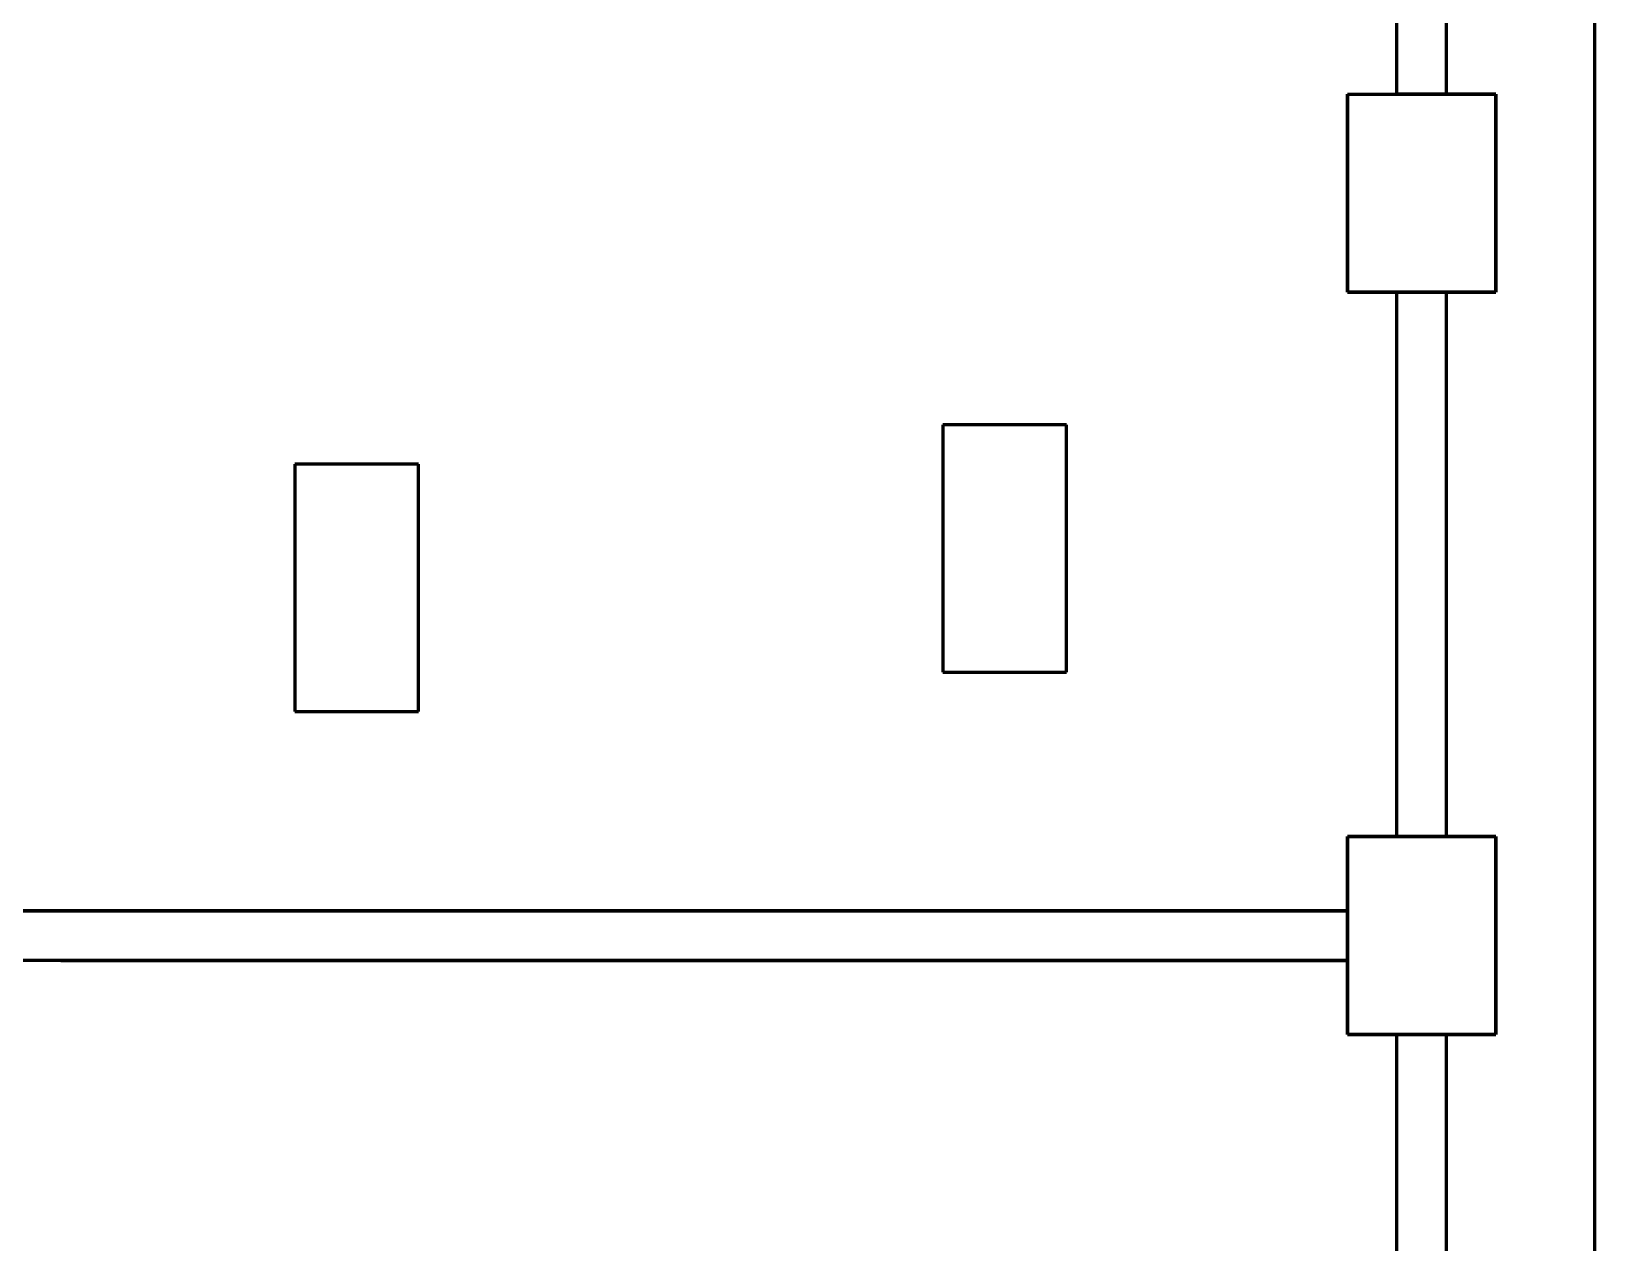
# Model space of a CAD drawing. Extents: x 0 to 297, y 0 to 292.
# Drawn here: x 232.55 to 248.35, y 97.5 to 109.74 of the extents above; entities that cross this region are included whole.
import ezdxf

# ---------------------------------------------------------------- set-up
doc = ezdxf.new("R2010")
doc.units = 0
doc.header["$MEASUREMENT"] = 0
doc.linetypes.add('K5LT_BASIC', pattern=[0])
doc.layers.add('Системный слой', color=7, linetype='Continuous')

# ---------------------------------------------------------------- blocks, each defined once
blk = doc.blocks.new('*U')
at = {"layer": 'Системный слой', "linetype": 'K5LT_BASIC', "lineweight": 60}
for p, q in [((243.013, 105.767), (241.763, 105.767)), ((241.763, 105.767), (241.763, 103.267)), ((243.013, 103.267), (243.013, 105.767)), ((236.465, 105.37), (235.215, 105.37)), ((235.215, 105.37), (235.215, 102.87)), ((236.465, 102.87), (236.465, 105.37)), ((241.763, 103.267), (243.013, 103.267)), ((235.215, 102.87), (236.465, 102.87)), ((245.85, 101.606), (245.85, 99.606)), ((247.35, 101.606), (245.85, 101.606)), ((247.35, 99.606), (247.35, 101.606)), ((245.85, 99.606), (247.35, 99.606))]:
    blk.add_line(p, q, dxfattribs=at)

msp = doc.modelspace()

# ---------------------------------------------------------------- linework, layer by layer
at = {"layer": 'Системный слой', "linetype": 'K5LT_BASIC', "lineweight": 60}
for p, q in [((248.35, 69.606), (248.35, 146.606)), ((246.35, 109.106), (246.35, 114.606)), ((246.85, 114.606), (246.85, 109.106)), ((245.85, 109.106), (247.35, 109.106)), ((245.85, 109.106), (247.35, 109.106)), ((245.85, 109.106), (245.85, 107.106)), ((245.85, 107.106), (245.85, 109.106)), ((247.35, 109.106), (246.35, 109.106)), ((247.35, 109.106), (247.35, 107.106)), ((247.35, 107.106), (247.35, 109.106)), ((247.35, 108.356), (247.35, 107.606)), ((247.35, 107.106), (245.85, 107.106)), ((245.85, 107.106), (247.35, 107.106)), ((246.35, 101.606), (246.35, 107.106)), ((246.85, 107.106), (246.85, 101.606)), ((245.85, 101.606), (247.35, 101.606)), ((245.85, 101.606), (245.85, 99.606)), ((245.85, 99.606), (245.85, 101.606)), ((245.85, 101.606), (247.35, 101.606)), ((247.35, 101.606), (246.35, 101.606)), ((247.35, 101.606), (247.35, 99.606)), ((247.35, 99.606), (247.35, 101.606)), ((224.601, 100.856), (245.851, 100.856)), ((245.851, 100.856), (225.85, 100.856)), ((245.851, 100.856), (232.851, 100.856)), ((247.35, 100.856), (247.35, 100.106)), ((245.85, 100.356), (225.85, 100.356)), ((232.851, 100.356), (245.85, 100.356)), ((247.35, 99.606), (245.85, 99.606)), ((245.85, 99.606), (247.35, 99.606)), ((246.35, 94.106), (246.35, 99.606)), ((246.85, 99.606), (246.85, 94.106))]:
    msp.add_line(p, q, dxfattribs=at)

# ---------------------------------------------------------------- block references
at = {"layer": 'Системный слой'}
msp.add_blockref('*U', (0, 0), dxfattribs=at)
msp.add_blockref('*U', (0, 0), dxfattribs=at)
msp.add_blockref('*U', (0, 0), dxfattribs=at)
msp.add_blockref('*U', (0, 0), dxfattribs=at)
msp.add_blockref('*U', (0, 0), dxfattribs=at)
msp.add_blockref('*U', (0, 0), dxfattribs=at)
msp.add_blockref('*U', (0, 0), dxfattribs=at)
msp.add_blockref('*U', (0, 0), dxfattribs=at)
msp.add_blockref('*U', (0, 0), dxfattribs=at)
msp.add_blockref('*U', (0, 0), dxfattribs=at)
msp.add_blockref('*U', (0, 0), dxfattribs=at)
msp.add_blockref('*U', (0, 0), dxfattribs=at)
msp.add_blockref('*U', (0, 0), dxfattribs=at)
msp.add_blockref('*U', (0, 0), dxfattribs=at)
msp.add_blockref('*U', (0, 0), dxfattribs=at)
msp.add_blockref('*U', (0, 0), dxfattribs=at)
msp.add_blockref('*U', (0, 0), dxfattribs=at)
msp.add_blockref('*U', (0, 0), dxfattribs=at)
msp.add_blockref('*U', (0, 0), dxfattribs=at)
msp.add_blockref('*U', (0, 0), dxfattribs=at)
msp.add_blockref('*U', (0, 0), dxfattribs=at)
msp.add_blockref('*U', (0, 0), dxfattribs=at)
msp.add_blockref('*U', (0, 0), dxfattribs=at)
msp.add_blockref('*U', (0, 0), dxfattribs=at)
msp.add_blockref('*U', (0, 0), dxfattribs=at)
msp.add_blockref('*U', (0, 0), dxfattribs=at)
msp.add_blockref('*U', (0, 0), dxfattribs=at)
msp.add_blockref('*U', (0, 0), dxfattribs=at)
msp.add_blockref('*U', (0, 0), dxfattribs=at)
msp.add_blockref('*U', (0, 0), dxfattribs=at)
msp.add_blockref('*U', (0, 0), dxfattribs=at)
msp.add_blockref('*U', (0, 0), dxfattribs=at)
msp.add_blockref('*U', (0, 0), dxfattribs=at)
msp.add_blockref('*U', (0, 0), dxfattribs=at)
msp.add_blockref('*U', (0, 0), dxfattribs=at)
msp.add_blockref('*U', (0, 0), dxfattribs=at)
msp.add_blockref('*U', (0, 0), dxfattribs=at)
msp.add_blockref('*U', (0, 0), dxfattribs=at)
msp.add_blockref('*U', (0, 0), dxfattribs=at)
msp.add_blockref('*U', (0, 0), dxfattribs=at)
msp.add_blockref('*U', (0, 0), dxfattribs=at)
msp.add_blockref('*U', (0, 0), dxfattribs=at)
msp.add_blockref('*U', (0, 0), dxfattribs=at)
msp.add_blockref('*U', (0, 0), dxfattribs=at)
msp.add_blockref('*U', (0, 0), dxfattribs=at)
msp.add_blockref('*U', (0, 0), dxfattribs=at)
msp.add_blockref('*U', (0, 0), dxfattribs=at)
msp.add_blockref('*U', (0, 0), dxfattribs=at)
msp.add_blockref('*U', (0, 0), dxfattribs=at)
msp.add_blockref('*U', (0, 0), dxfattribs=at)
msp.add_blockref('*U', (0, 0), dxfattribs=at)
msp.add_blockref('*U', (0, 0), dxfattribs=at)
msp.add_blockref('*U', (0, 0), dxfattribs=at)
msp.add_blockref('*U', (0, 0), dxfattribs=at)
msp.add_blockref('*U', (0, 0), dxfattribs=at)
msp.add_blockref('*U', (0, 0), dxfattribs=at)
msp.add_blockref('*U', (0, 0), dxfattribs=at)
msp.add_blockref('*U', (0, 0), dxfattribs=at)
msp.add_blockref('*U', (0, 0), dxfattribs=at)
msp.add_blockref('*U', (0, 0), dxfattribs=at)
msp.add_blockref('*U', (0, 0), dxfattribs=at)
msp.add_blockref('*U', (0, 0), dxfattribs=at)
msp.add_blockref('*U', (0, 0), dxfattribs=at)
msp.add_blockref('*U', (0, 0), dxfattribs=at)
msp.add_blockref('*U', (0, 0), dxfattribs=at)
msp.add_blockref('*U', (0, 0), dxfattribs=at)
msp.add_blockref('*U', (0, 0), dxfattribs=at)
msp.add_blockref('*U', (0, 0), dxfattribs=at)
msp.add_blockref('*U', (0, 0), dxfattribs=at)
msp.add_blockref('*U', (0, 0), dxfattribs=at)
msp.add_blockref('*U', (0, 0), dxfattribs=at)
msp.add_blockref('*U', (0, 0), dxfattribs=at)
msp.add_blockref('*U', (0, 0), dxfattribs=at)
msp.add_blockref('*U', (0, 0), dxfattribs=at)
msp.add_blockref('*U', (0, 0), dxfattribs=at)
msp.add_blockref('*U', (0, 0), dxfattribs=at)
msp.add_blockref('*U', (0, 0), dxfattribs=at)
msp.add_blockref('*U', (0, 0), dxfattribs=at)
msp.add_blockref('*U', (0, 0), dxfattribs=at)
msp.add_blockref('*U', (0, 0), dxfattribs=at)
msp.add_blockref('*U', (0, 0), dxfattribs=at)
msp.add_blockref('*U', (0, 0), dxfattribs=at)
msp.add_blockref('*U', (0, 0), dxfattribs=at)
msp.add_blockref('*U', (0, 0), dxfattribs=at)
msp.add_blockref('*U', (0, 0), dxfattribs=at)
msp.add_blockref('*U', (0, 0), dxfattribs=at)
msp.add_blockref('*U', (0, 0), dxfattribs=at)
msp.add_blockref('*U', (0, 0), dxfattribs=at)
msp.add_blockref('*U', (0, 0), dxfattribs=at)
msp.add_blockref('*U', (0, 0), dxfattribs=at)
msp.add_blockref('*U', (0, 0), dxfattribs=at)
msp.add_blockref('*U', (0, 0), dxfattribs=at)
msp.add_blockref('*U', (0, 0), dxfattribs=at)
msp.add_blockref('*U', (0, 0), dxfattribs=at)
msp.add_blockref('*U', (0, 0), dxfattribs=at)
msp.add_blockref('*U', (0, 0), dxfattribs=at)
msp.add_blockref('*U', (0, 0), dxfattribs=at)
msp.add_blockref('*U', (0, 0), dxfattribs=at)
msp.add_blockref('*U', (0, 0), dxfattribs=at)
msp.add_blockref('*U', (0, 0), dxfattribs=at)
msp.add_blockref('*U', (0, 0), dxfattribs=at)
msp.add_blockref('*U', (0, 0), dxfattribs=at)
msp.add_blockref('*U', (0, 0), dxfattribs=at)
msp.add_blockref('*U', (0, 0), dxfattribs=at)
msp.add_blockref('*U', (0, 0), dxfattribs=at)
msp.add_blockref('*U', (0, 0), dxfattribs=at)
msp.add_blockref('*U', (0, 0), dxfattribs=at)
msp.add_blockref('*U', (0, 0), dxfattribs=at)
msp.add_blockref('*U', (0, 0), dxfattribs=at)
msp.add_blockref('*U', (0, 0), dxfattribs=at)
msp.add_blockref('*U', (0, 0), dxfattribs=at)
msp.add_blockref('*U', (0, 0), dxfattribs=at)
msp.add_blockref('*U', (0, 0), dxfattribs=at)
msp.add_blockref('*U', (0, 0), dxfattribs=at)
msp.add_blockref('*U', (0, 0), dxfattribs=at)
msp.add_blockref('*U', (0, 0), dxfattribs=at)
msp.add_blockref('*U', (0, 0), dxfattribs=at)
msp.add_blockref('*U', (0, 0), dxfattribs=at)
msp.add_blockref('*U', (0, 0), dxfattribs=at)
msp.add_blockref('*U', (0, 0), dxfattribs=at)
msp.add_blockref('*U', (0, 0), dxfattribs=at)
msp.add_blockref('*U', (0, 0), dxfattribs=at)
msp.add_blockref('*U', (0, 0), dxfattribs=at)
msp.add_blockref('*U', (0, 0), dxfattribs=at)
msp.add_blockref('*U', (0, 0), dxfattribs=at)
msp.add_blockref('*U', (0, 0), dxfattribs=at)
msp.add_blockref('*U', (0, 0), dxfattribs=at)
msp.add_blockref('*U', (0, 0), dxfattribs=at)
msp.add_blockref('*U', (0, 0), dxfattribs=at)
msp.add_blockref('*U', (0, 0), dxfattribs=at)
msp.add_blockref('*U', (0, 0), dxfattribs=at)
msp.add_blockref('*U', (0, 0), dxfattribs=at)
msp.add_blockref('*U', (0, 0), dxfattribs=at)
msp.add_blockref('*U', (0, 0), dxfattribs=at)
msp.add_blockref('*U', (0, 0), dxfattribs=at)
msp.add_blockref('*U', (0, 0), dxfattribs=at)
msp.add_blockref('*U', (0, 0), dxfattribs=at)
msp.add_blockref('*U', (0, 0), dxfattribs=at)
msp.add_blockref('*U', (0, 0), dxfattribs=at)
msp.add_blockref('*U', (0, 0), dxfattribs=at)
msp.add_blockref('*U', (0, 0), dxfattribs=at)
msp.add_blockref('*U', (0, 0), dxfattribs=at)
msp.add_blockref('*U', (0, 0), dxfattribs=at)
msp.add_blockref('*U', (0, 0), dxfattribs=at)
msp.add_blockref('*U', (0, 0), dxfattribs=at)
msp.add_blockref('*U', (0, 0), dxfattribs=at)
msp.add_blockref('*U', (0, 0), dxfattribs=at)
msp.add_blockref('*U', (0, 0), dxfattribs=at)
msp.add_blockref('*U', (0, 0), dxfattribs=at)
msp.add_blockref('*U', (0, 0), dxfattribs=at)
msp.add_blockref('*U', (0, 0), dxfattribs=at)
msp.add_blockref('*U', (0, 0), dxfattribs=at)
msp.add_blockref('*U', (0, 0), dxfattribs=at)
msp.add_blockref('*U', (0, 0), dxfattribs=at)
msp.add_blockref('*U', (0, 0), dxfattribs=at)
msp.add_blockref('*U', (0, 0), dxfattribs=at)
msp.add_blockref('*U', (0, 0), dxfattribs=at)
msp.add_blockref('*U', (0, 0), dxfattribs=at)
msp.add_blockref('*U', (0, 0), dxfattribs=at)
msp.add_blockref('*U', (0, 0), dxfattribs=at)
msp.add_blockref('*U', (0, 0), dxfattribs=at)
msp.add_blockref('*U', (0, 0), dxfattribs=at)
msp.add_blockref('*U', (0, 0), dxfattribs=at)
msp.add_blockref('*U', (0, 0), dxfattribs=at)
msp.add_blockref('*U', (0, 0), dxfattribs=at)
msp.add_blockref('*U', (0, 0), dxfattribs=at)
msp.add_blockref('*U', (0, 0), dxfattribs=at)
msp.add_blockref('*U', (0, 0), dxfattribs=at)
msp.add_blockref('*U', (0, 0), dxfattribs=at)
msp.add_blockref('*U', (0, 0), dxfattribs=at)
msp.add_blockref('*U', (0, 0), dxfattribs=at)
msp.add_blockref('*U', (0, 0), dxfattribs=at)
msp.add_blockref('*U', (0, 0), dxfattribs=at)
msp.add_blockref('*U', (0, 0), dxfattribs=at)
msp.add_blockref('*U', (0, 0), dxfattribs=at)
msp.add_blockref('*U', (0, 0), dxfattribs=at)
msp.add_blockref('*U', (0, 0), dxfattribs=at)
msp.add_blockref('*U', (0, 0), dxfattribs=at)
msp.add_blockref('*U', (0, 0), dxfattribs=at)
msp.add_blockref('*U', (0, 0), dxfattribs=at)
msp.add_blockref('*U', (0, 0), dxfattribs=at)
msp.add_blockref('*U', (0, 0), dxfattribs=at)
msp.add_blockref('*U', (0, 0), dxfattribs=at)
msp.add_blockref('*U', (0, 0), dxfattribs=at)
msp.add_blockref('*U', (0, 0), dxfattribs=at)
msp.add_blockref('*U', (0, 0), dxfattribs=at)
msp.add_blockref('*U', (0, 0), dxfattribs=at)
msp.add_blockref('*U', (0, 0), dxfattribs=at)
msp.add_blockref('*U', (0, 0), dxfattribs=at)
msp.add_blockref('*U', (0, 0), dxfattribs=at)
msp.add_blockref('*U', (0, 0), dxfattribs=at)
msp.add_blockref('*U', (0, 0), dxfattribs=at)
msp.add_blockref('*U', (0, 0), dxfattribs=at)
msp.add_blockref('*U', (0, 0), dxfattribs=at)
msp.add_blockref('*U', (0, 0), dxfattribs=at)
msp.add_blockref('*U', (0, 0), dxfattribs=at)
msp.add_blockref('*U', (0, 0), dxfattribs=at)
msp.add_blockref('*U', (0, 0), dxfattribs=at)
msp.add_blockref('*U', (0, 0), dxfattribs=at)
msp.add_blockref('*U', (0, 0), dxfattribs=at)
msp.add_blockref('*U', (0, 0), dxfattribs=at)
msp.add_blockref('*U', (0, 0), dxfattribs=at)
msp.add_blockref('*U', (0, 0), dxfattribs=at)
msp.add_blockref('*U', (0, 0), dxfattribs=at)
msp.add_blockref('*U', (0, 0), dxfattribs=at)
msp.add_blockref('*U', (0, 0), dxfattribs=at)
msp.add_blockref('*U', (0, 0), dxfattribs=at)
msp.add_blockref('*U', (0, 0), dxfattribs=at)
msp.add_blockref('*U', (0, 0), dxfattribs=at)
msp.add_blockref('*U', (0, 0), dxfattribs=at)
msp.add_blockref('*U', (0, 0), dxfattribs=at)
msp.add_blockref('*U', (0, 0), dxfattribs=at)
msp.add_blockref('*U', (0, 0), dxfattribs=at)
msp.add_blockref('*U', (0, 0), dxfattribs=at)
msp.add_blockref('*U', (0, 0), dxfattribs=at)
msp.add_blockref('*U', (0, 0), dxfattribs=at)
msp.add_blockref('*U', (0, 0), dxfattribs=at)
msp.add_blockref('*U', (0, 0), dxfattribs=at)
msp.add_blockref('*U', (0, 0), dxfattribs=at)
msp.add_blockref('*U', (0, 0), dxfattribs=at)
msp.add_blockref('*U', (0, 0), dxfattribs=at)
msp.add_blockref('*U', (0, 0), dxfattribs=at)
msp.add_blockref('*U', (0, 0), dxfattribs=at)
msp.add_blockref('*U', (0, 0), dxfattribs=at)
msp.add_blockref('*U', (0, 0), dxfattribs=at)
msp.add_blockref('*U', (0, 0), dxfattribs=at)
msp.add_blockref('*U', (0, 0), dxfattribs=at)
msp.add_blockref('*U', (0, 0), dxfattribs=at)
msp.add_blockref('*U', (0, 0), dxfattribs=at)
msp.add_blockref('*U', (0, 0), dxfattribs=at)
msp.add_blockref('*U', (0, 0), dxfattribs=at)
msp.add_blockref('*U', (0, 0), dxfattribs=at)
msp.add_blockref('*U', (0, 0), dxfattribs=at)
msp.add_blockref('*U', (0, 0), dxfattribs=at)
msp.add_blockref('*U', (0, 0), dxfattribs=at)
msp.add_blockref('*U', (0, 0), dxfattribs=at)
msp.add_blockref('*U', (0, 0), dxfattribs=at)
msp.add_blockref('*U', (0, 0), dxfattribs=at)
msp.add_blockref('*U', (0, 0), dxfattribs=at)
msp.add_blockref('*U', (0, 0), dxfattribs=at)
msp.add_blockref('*U', (0, 0), dxfattribs=at)
msp.add_blockref('*U', (0, 0), dxfattribs=at)
msp.add_blockref('*U', (0, 0), dxfattribs=at)
msp.add_blockref('*U', (0, 0), dxfattribs=at)
msp.add_blockref('*U', (0, 0), dxfattribs=at)
msp.add_blockref('*U', (0, 0), dxfattribs=at)
msp.add_blockref('*U', (0, 0), dxfattribs=at)
msp.add_blockref('*U', (0, 0), dxfattribs=at)
msp.add_blockref('*U', (0, 0), dxfattribs=at)
msp.add_blockref('*U', (0, 0), dxfattribs=at)
msp.add_blockref('*U', (0, 0), dxfattribs=at)
msp.add_blockref('*U', (0, 0), dxfattribs=at)
msp.add_blockref('*U', (0, 0), dxfattribs=at)
msp.add_blockref('*U', (0, 0), dxfattribs=at)
msp.add_blockref('*U', (0, 0), dxfattribs=at)
msp.add_blockref('*U', (0, 0), dxfattribs=at)
msp.add_blockref('*U', (0, 0), dxfattribs=at)
msp.add_blockref('*U', (0, 0), dxfattribs=at)
msp.add_blockref('*U', (0, 0), dxfattribs=at)
msp.add_blockref('*U', (0, 0), dxfattribs=at)
msp.add_blockref('*U', (0, 0), dxfattribs=at)
msp.add_blockref('*U', (0, 0), dxfattribs=at)
msp.add_blockref('*U', (0, 0), dxfattribs=at)
msp.add_blockref('*U', (0, 0), dxfattribs=at)
msp.add_blockref('*U', (0, 0), dxfattribs=at)
msp.add_blockref('*U', (0, 0), dxfattribs=at)
msp.add_blockref('*U', (0, 0), dxfattribs=at)
msp.add_blockref('*U', (0, 0), dxfattribs=at)
msp.add_blockref('*U', (0, 0), dxfattribs=at)
msp.add_blockref('*U', (0, 0), dxfattribs=at)
msp.add_blockref('*U', (0, 0), dxfattribs=at)
msp.add_blockref('*U', (0, 0), dxfattribs=at)
msp.add_blockref('*U', (0, 0), dxfattribs=at)
msp.add_blockref('*U', (0, 0), dxfattribs=at)
msp.add_blockref('*U', (0, 0), dxfattribs=at)
msp.add_blockref('*U', (0, 0), dxfattribs=at)
msp.add_blockref('*U', (0, 0), dxfattribs=at)
msp.add_blockref('*U', (0, 0), dxfattribs=at)
msp.add_blockref('*U', (0, 0), dxfattribs=at)
msp.add_blockref('*U', (0, 0), dxfattribs=at)
msp.add_blockref('*U', (0, 0), dxfattribs=at)
msp.add_blockref('*U', (0, 0), dxfattribs=at)
msp.add_blockref('*U', (0, 0), dxfattribs=at)
msp.add_blockref('*U', (0, 0), dxfattribs=at)
msp.add_blockref('*U', (0, 0), dxfattribs=at)
msp.add_blockref('*U', (0, 0), dxfattribs=at)
msp.add_blockref('*U', (0, 0), dxfattribs=at)
msp.add_blockref('*U', (0, 0), dxfattribs=at)
msp.add_blockref('*U', (0, 0), dxfattribs=at)
msp.add_blockref('*U', (0, 0), dxfattribs=at)
msp.add_blockref('*U', (0, 0), dxfattribs=at)
msp.add_blockref('*U', (0, 0), dxfattribs=at)
msp.add_blockref('*U', (0, 0), dxfattribs=at)
msp.add_blockref('*U', (0, 0), dxfattribs=at)
msp.add_blockref('*U', (0, 0), dxfattribs=at)
msp.add_blockref('*U', (0, 0), dxfattribs=at)
msp.add_blockref('*U', (0, 0), dxfattribs=at)
msp.add_blockref('*U', (0, 0), dxfattribs=at)
msp.add_blockref('*U', (0, 0), dxfattribs=at)
msp.add_blockref('*U', (0, 0), dxfattribs=at)
msp.add_blockref('*U', (0, 0), dxfattribs=at)
msp.add_blockref('*U', (0, 0), dxfattribs=at)
msp.add_blockref('*U', (0, 0), dxfattribs=at)
msp.add_blockref('*U', (0, 0), dxfattribs=at)
msp.add_blockref('*U', (0, 0), dxfattribs=at)

doc.saveas('drawing.dxf')
